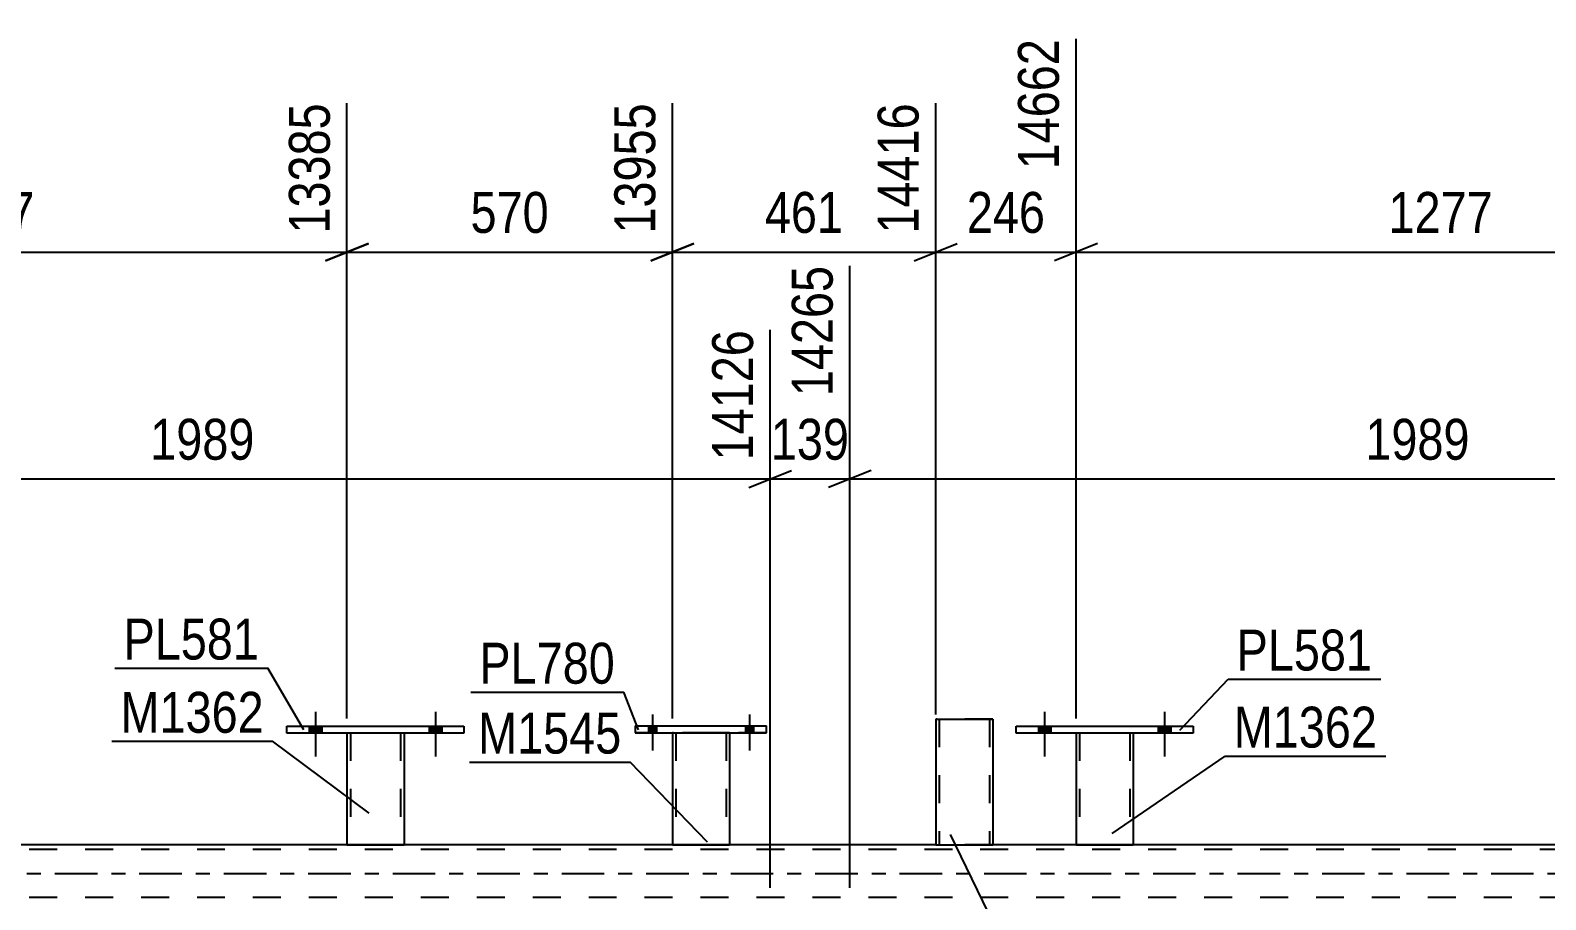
# Model space of a CAD drawing. Header units: millimetres. Extents: x 0 to 841, y 0 to 594.
# Drawn here: x 591.8 to 698, y 457.8 to 518.7 of the extents above; entities that cross this region are included whole.
import ezdxf

# ---------------------------------------------------------------- set-up
doc = ezdxf.new("R2010")
doc.units = ezdxf.units.MM
doc.linetypes.add('DXK_LINE_DOT2', pattern=[3.9198, 1.9599, -1.9599])
doc.linetypes.add('DXK_LINE_DOT3', pattern=[5.9187, 2.979, -0.9799, 0.9799, -0.9799])
doc.styles.add('Arial Narrow', font='ARIALN.TTF', dxfattribs={"height": 0.2})

# ---------------------------------------------------------------- blocks, each defined once
blk = doc.blocks.new('Part-318885239-4553 - 4158')
at = {"color": 7, "linetype": 'DXK_LINE_DOT2'}
for p, q in [((665.07, 469.51), (669.07, 469.51)), ((665.07, 469.5), (665.07, 469.51)), ((665.07, 469.51), (665.07, 469.5)), ((665.31, 469.51), (665.31, 461.67)), ((668.83, 469.51), (668.83, 461.67)), ((669.07, 469.51), (669.07, 469.5)), ((669.07, 469.5), (669.07, 469.51)), ((668.82, 461.67), (668.78, 461.67)), ((668.78, 461.67), (668.82, 461.67)), ((668.83, 461.67), (668.82, 461.67)), ((668.82, 461.67), (668.83, 461.67))]:
    blk.add_line(p, q, dxfattribs=at)
at = {"color": 2, "linetype": 'Continuous'}
for p, q in [((665.07, 469.5), (665.07, 461.67)), ((669.07, 469.5), (669.07, 461.67)), ((665.07, 461.67), (669.07, 461.67))]:
    blk.add_line(p, q, dxfattribs=at)
blk = doc.blocks.new('Part-318885239-4563 - 4158')
at = {"color": 7, "linetype": 'DXK_LINE_DOT2'}
for p, q in [((613.99, 469.51), (617.99, 469.51)), ((613.99, 469.5), (613.99, 469.51)), ((613.99, 469.51), (613.99, 469.5)), ((614.23, 469.51), (614.23, 461.67)), ((617.75, 469.51), (617.75, 461.67)), ((617.99, 469.51), (617.99, 469.5)), ((617.99, 469.5), (617.99, 469.51)), ((617.74, 461.67), (617.7, 461.67)), ((617.7, 461.67), (617.74, 461.67)), ((617.75, 461.67), (617.74, 461.67)), ((617.74, 461.67), (617.75, 461.67))]:
    blk.add_line(p, q, dxfattribs=at)
at = {"color": 2, "linetype": 'Continuous'}
for p, q in [((613.99, 469.5), (613.99, 461.67)), ((617.99, 469.5), (617.99, 461.67)), ((613.99, 461.67), (617.99, 461.67))]:
    blk.add_line(p, q, dxfattribs=at)
blk = doc.blocks.new('Part-318885239-4184 - 4158')
at = {"color": 7, "linetype": 'DXK_LINE_DOT2'}
for p, q in [((742.64, 461.34), (78.6, 461.34)), ((659.24, 461.66), (655.24, 461.66)), ((742.64, 457.98), (78.6, 457.98))]:
    blk.add_line(p, q, dxfattribs=at)
at = {"color": 2, "linetype": 'Continuous'}
for p, q in [((655.24, 461.66), (278.8, 461.66)), ((742.64, 461.66), (659.24, 461.66))]:
    blk.add_line(p, q, dxfattribs=at)
at = {"color": 7, "linetype": 'DXK_LINE_DOT3'}
blk.add_line((78.6, 459.66), (742.64, 459.66), dxfattribs=at)
blk = doc.blocks.new('Bolt-318885239-4603 - 4158')
at = {"linetype": 'Continuous'}
for points in [[(611.35, 469.5), (612.23, 469.5), (612.23, 469.98), (611.35, 469.98)], [(619.75, 469.5), (620.63, 469.5), (620.63, 469.98), (619.75, 469.98)]]:
    blk.add_hatch(color=1, dxfattribs=at).paths.add_polyline_path(points)
at = {"color": 1, "linetype": 'Continuous'}
for p, q in [((611.79, 470.98), (611.79, 467.86)), ((620.19, 470.98), (620.19, 467.86)), ((611.35, 469.98), (611.35, 469.5)), ((612.23, 469.98), (612.23, 469.5)), ((619.75, 469.98), (619.75, 469.5)), ((620.63, 469.98), (620.63, 469.5))]:
    blk.add_line(p, q, dxfattribs=at)
blk = doc.blocks.new('Bolt-318885239-4430 - 4158')
at = {"linetype": 'Continuous'}
for points in [[(662.43, 469.5), (663.31, 469.5), (663.31, 469.98), (662.43, 469.98)], [(670.83, 469.5), (671.71, 469.5), (671.71, 469.98), (670.83, 469.98)]]:
    blk.add_hatch(color=1, dxfattribs=at).paths.add_polyline_path(points)
at = {"color": 1, "linetype": 'Continuous'}
for p, q in [((662.87, 470.98), (662.87, 467.86)), ((671.27, 470.98), (671.27, 467.86)), ((662.43, 469.98), (662.43, 469.5)), ((663.31, 469.98), (663.31, 469.5)), ((670.83, 469.98), (670.83, 469.5)), ((671.71, 469.98), (671.71, 469.5))]:
    blk.add_line(p, q, dxfattribs=at)
blk = doc.blocks.new('Bolt-318885239-4431 - 4158')
at = {"linetype": 'Continuous'}
for points in [[(662.43, 469.5), (663.31, 469.5), (663.31, 469.98), (662.43, 469.98)], [(670.83, 469.5), (671.71, 469.5), (671.71, 469.98), (670.83, 469.98)]]:
    blk.add_hatch(color=1, dxfattribs=at).paths.add_polyline_path(points)
at = {"color": 1, "linetype": 'Continuous'}
for p, q in [((662.87, 470.98), (662.87, 467.86)), ((671.27, 470.98), (671.27, 467.86)), ((662.43, 469.98), (662.43, 469.5)), ((663.31, 469.98), (663.31, 469.5)), ((670.83, 469.98), (670.83, 469.5)), ((671.71, 469.98), (671.71, 469.5))]:
    blk.add_line(p, q, dxfattribs=at)
blk = doc.blocks.new('Part-318885239-4548 - 4158')
at = {"color": 2, "linetype": 'Continuous'}
for p, q in [((660.87, 469.98), (673.27, 469.98)), ((660.87, 469.5), (660.87, 469.98)), ((673.27, 469.5), (660.87, 469.5)), ((673.27, 469.98), (673.27, 469.5))]:
    blk.add_line(p, q, dxfattribs=at)
blk = doc.blocks.new('Part-318885239-4558 - 4158')
at = {"color": 2, "linetype": 'Continuous'}
for p, q in [((609.79, 469.98), (622.19, 469.98)), ((609.79, 469.5), (609.79, 469.98)), ((622.19, 469.5), (609.79, 469.5)), ((622.19, 469.98), (622.19, 469.5))]:
    blk.add_line(p, q, dxfattribs=at)
blk = doc.blocks.new('Part-318885239-4576 - 4158')
at = {"color": 2, "linetype": 'Continuous'}
for p, q in [((655.24, 470.46), (655.24, 470.46)), ((655.24, 470.46), (659.24, 470.46)), ((655.24, 470.46), (655.24, 461.66)), ((659.24, 470.46), (659.24, 470.46)), ((659.24, 470.46), (659.24, 461.66)), ((655.24, 461.66), (659.24, 461.66))]:
    blk.add_line(p, q, dxfattribs=at)
at = {"color": 7, "linetype": 'DXK_LINE_DOT2'}
for p, q in [((659.24, 470.46), (655.24, 470.46)), ((655.24, 470.46), (655.24, 470.46)), ((655.48, 470.46), (655.48, 470.46)), ((655.48, 470.46), (655.48, 461.66)), ((659, 470.46), (659, 470.46)), ((659, 470.46), (659, 461.66)), ((659.24, 470.46), (659.24, 470.46)), ((659.24, 461.66), (655.24, 461.66)), ((658.98, 461.66), (658.94, 461.66))]:
    blk.add_line(p, q, dxfattribs=at)
blk = doc.blocks.new('Bolt-318885239-4577 - 4158')
at = {"linetype": 'Continuous'}
for points in [[(635.11, 469.52), (635.67, 469.52), (635.67, 470), (635.11, 470)], [(635.11, 469.52), (635.67, 469.52), (635.67, 470), (635.11, 470)], [(641.91, 469.52), (642.47, 469.52), (642.47, 470), (641.91, 470)], [(641.91, 469.52), (642.47, 469.52), (642.47, 470), (641.91, 470)]]:
    blk.add_hatch(color=1, dxfattribs=at).paths.add_polyline_path(points)
at = {"color": 1, "linetype": 'Continuous'}
for p, q in [((635.39, 470.8), (635.39, 468.28)), ((635.39, 470.8), (635.39, 468.28)), ((642.19, 470.8), (642.19, 468.28)), ((642.19, 470.8), (642.19, 468.28)), ((635.11, 470), (635.11, 469.52)), ((635.11, 470), (635.11, 469.52)), ((635.67, 470), (635.67, 469.52)), ((635.67, 470), (635.67, 469.52)), ((641.91, 470), (641.91, 469.52)), ((641.91, 470), (641.91, 469.52)), ((642.47, 470), (642.47, 469.52)), ((642.47, 470), (642.47, 469.52))]:
    blk.add_line(p, q, dxfattribs=at)
blk = doc.blocks.new('Part-318885239-4582 - 4158')
at = {"color": 2, "linetype": 'Continuous'}
for p, q in [((634.19, 470), (634.19, 469.52)), ((634.19, 470), (643.39, 470)), ((634.19, 469.52), (643.39, 469.52)), ((643.39, 469.52), (643.39, 470))]:
    blk.add_line(p, q, dxfattribs=at)
at = {"color": 7, "linetype": 'DXK_LINE_DOT2'}
for p, q in [((634.19, 470), (643.39, 470)), ((643.39, 469.52), (634.19, 469.52))]:
    blk.add_line(p, q, dxfattribs=at)
blk = doc.blocks.new('Part-318885239-4587 - 4158')
at = {"color": 2, "linetype": 'Continuous'}
for p, q in [((636.79, 469.52), (636.79, 461.67)), ((640.79, 469.52), (640.79, 461.67)), ((636.79, 461.67), (640.79, 461.67))]:
    blk.add_line(p, q, dxfattribs=at)
at = {"color": 7, "linetype": 'DXK_LINE_DOT2'}
for p, q in [((640.79, 469.52), (636.79, 469.52)), ((636.79, 469.52), (636.79, 469.52)), ((636.79, 469.52), (640.79, 469.52)), ((636.79, 469.52), (636.79, 469.52)), ((637.03, 469.52), (637.03, 469.52)), ((637.03, 469.52), (637.03, 461.67)), ((640.55, 469.52), (640.55, 469.52)), ((640.55, 469.52), (640.55, 461.67)), ((640.79, 469.52), (640.79, 469.52)), ((640.79, 469.52), (640.79, 469.52)), ((640.79, 461.67), (636.79, 461.67)), ((640.53, 461.67), (640.49, 461.67))]:
    blk.add_line(p, q, dxfattribs=at)
blk = doc.blocks.new('Bolt-318885239-4604 - 4158')
at = {"linetype": 'Continuous'}
for points in [[(611.35, 469.5), (612.23, 469.5), (612.23, 469.98), (611.35, 469.98)], [(619.75, 469.5), (620.63, 469.5), (620.63, 469.98), (619.75, 469.98)]]:
    blk.add_hatch(color=1, dxfattribs=at).paths.add_polyline_path(points)
at = {"color": 1, "linetype": 'Continuous'}
for p, q in [((611.79, 470.98), (611.79, 467.86)), ((620.19, 470.98), (620.19, 467.86)), ((611.35, 469.98), (611.35, 469.5)), ((612.23, 469.98), (612.23, 469.5)), ((619.75, 469.98), (619.75, 469.5)), ((620.63, 469.98), (620.63, 469.5))]:
    blk.add_line(p, q, dxfattribs=at)
blk = doc.blocks.new('StraightDimension-318885239-4792 - 4158')
at = {"color": 7, "linetype": 'Continuous'}
for p, q in [((562.91, 470.51), (562.91, 513.63)), ((613.99, 470.51), (613.99, 513.63)), ((564.41, 503.79), (561.41, 502.59)), ((612.49, 502.59), (615.49, 503.79)), ((562.91, 503.19), (613.99, 503.19))]:
    blk.add_line(p, q, dxfattribs=at)
at = {"color": 0}
blk.add_wipeout([(592.71, 503.94), (592.71, 508.14), (584.2, 508.14), (584.2, 503.94)], dxfattribs=at)
at = {"color": 3, "style": 'Arial Narrow'}
blk.add_text('1277', height=2.863, dxfattribs=at).set_placement((584.8, 504.54))
at = {"color": 0, "linetype": 'Continuous'}
blk.add_wipeout([(613.39, 514.23), (609.19, 514.23), (609.19, 503.89), (613.39, 503.89)], dxfattribs=at)
at = {"color": 3, "linetype": 'Continuous', "style": 'Arial Narrow'}
blk.add_text('13385', height=2.863, rotation=90.0002, dxfattribs=at).set_placement((612.79, 504.49))
blk = doc.blocks.new('StraightDimension-318885239-5492 - 4158')
at = {"color": 7, "linetype": 'Continuous'}
for p, q in [((649.22, 458.66), (649.22, 502.24)), ((643.64, 458.66), (643.64, 497.74)), ((642.14, 486.7), (645.14, 487.9)), ((650.72, 487.9), (647.72, 486.7)), ((643.64, 487.3), (649.22, 487.3))]:
    blk.add_line(p, q, dxfattribs=at)
at = {"color": 0}
blk.add_wipeout([(649.77, 488.05), (649.77, 492.25), (643.09, 492.25), (643.09, 488.05)], dxfattribs=at)
at = {"color": 3, "style": 'Arial Narrow'}
blk.add_text('139', height=2.863, dxfattribs=at).set_placement((643.69, 488.65))
at = {"color": 0, "linetype": 'Continuous'}
blk.add_wipeout([(648.62, 502.84), (644.42, 502.84), (644.42, 492.5), (648.62, 492.5)], dxfattribs=at)
at = {"color": 3, "linetype": 'Continuous', "style": 'Arial Narrow'}
blk.add_text('14265', height=2.863, rotation=90.0002, dxfattribs=at).set_placement((648.02, 493.1))
blk = doc.blocks.new('StraightDimension-318885239-5516 - 4158')
at = {"color": 7, "linetype": 'Continuous'}
for p, q in [((564.08, 458.66), (564.08, 502.24)), ((643.64, 458.66), (643.64, 497.74)), ((565.58, 487.9), (562.58, 486.7)), ((642.14, 486.7), (645.14, 487.9)), ((564.08, 487.3), (643.64, 487.3))]:
    blk.add_line(p, q, dxfattribs=at)
at = {"color": 0}
blk.add_wipeout([(608.12, 488.05), (608.12, 492.25), (599.61, 492.25), (599.61, 488.05)], dxfattribs=at)
at = {"color": 3, "style": 'Arial Narrow'}
blk.add_text('1989', height=2.863, dxfattribs=at).set_placement((600.21, 488.65))
at = {"color": 0, "linetype": 'Continuous'}
blk.add_wipeout([(643.04, 498.34), (638.84, 498.34), (638.84, 488), (643.04, 488)], dxfattribs=at)
at = {"color": 3, "linetype": 'Continuous', "style": 'Arial Narrow'}
blk.add_text('14126', height=2.863, rotation=90.0002, dxfattribs=at).set_placement((642.44, 488.6))
blk = doc.blocks.new('StraightDimension-318885239-4752 - 4158')
at = {"color": 7, "linetype": 'Continuous'}
for p, q in [((665.07, 470.51), (665.07, 518.13)), ((716.15, 470.51), (716.15, 513.63)), ((666.57, 503.79), (663.57, 502.59)), ((714.65, 502.59), (717.65, 503.79)), ((665.07, 503.19), (716.15, 503.19))]:
    blk.add_line(p, q, dxfattribs=at)
at = {"color": 0}
blk.add_wipeout([(694.87, 503.94), (694.87, 508.14), (686.36, 508.14), (686.36, 503.94)], dxfattribs=at)
at = {"color": 3, "style": 'Arial Narrow'}
blk.add_text('1277', height=2.863, dxfattribs=at).set_placement((686.96, 504.54))
at = {"color": 0, "linetype": 'Continuous'}
blk.add_wipeout([(715.55, 514.23), (711.35, 514.23), (711.35, 503.89), (715.55, 503.89)], dxfattribs=at)
at = {"color": 3, "linetype": 'Continuous', "style": 'Arial Narrow'}
blk.add_text('15939', height=2.863, rotation=90.0002, dxfattribs=at).set_placement((714.95, 504.49))
blk = doc.blocks.new('StraightDimension-318885239-4762 - 4158')
at = {"color": 7, "linetype": 'Continuous'}
for p, q in [((665.07, 470.51), (665.07, 518.13)), ((655.24, 470.79), (655.24, 513.63)), ((653.74, 502.59), (656.74, 503.79)), ((666.57, 503.79), (663.57, 502.59)), ((655.24, 503.19), (665.07, 503.19))]:
    blk.add_line(p, q, dxfattribs=at)
at = {"color": 0}
blk.add_wipeout([(663.5, 503.94), (663.5, 508.14), (656.82, 508.14), (656.82, 503.94)], dxfattribs=at)
at = {"color": 3, "style": 'Arial Narrow'}
blk.add_text('246', height=2.863, dxfattribs=at).set_placement((657.42, 504.54))
at = {"color": 0, "linetype": 'Continuous'}
blk.add_wipeout([(664.47, 518.73), (660.27, 518.73), (660.27, 508.39), (664.47, 508.39)], dxfattribs=at)
at = {"color": 3, "linetype": 'Continuous', "style": 'Arial Narrow'}
blk.add_text('14662', height=2.863, rotation=90.0002, dxfattribs=at).set_placement((663.87, 508.99))
blk = doc.blocks.new('StraightDimension-318885239-4772 - 4158')
at = {"color": 7, "linetype": 'Continuous'}
for p, q in [((636.79, 470.52), (636.79, 513.63)), ((655.24, 470.79), (655.24, 513.63)), ((638.29, 503.79), (635.29, 502.59)), ((653.74, 502.59), (656.74, 503.79)), ((636.79, 503.19), (655.24, 503.19))]:
    blk.add_line(p, q, dxfattribs=at)
at = {"color": 0}
blk.add_wipeout([(649.36, 503.94), (649.36, 508.14), (642.67, 508.14), (642.67, 503.94)], dxfattribs=at)
at = {"color": 3, "style": 'Arial Narrow'}
blk.add_text('461', height=2.863, dxfattribs=at).set_placement((643.27, 504.54))
at = {"color": 0, "linetype": 'Continuous'}
blk.add_wipeout([(654.64, 514.23), (650.44, 514.23), (650.44, 503.89), (654.64, 503.89)], dxfattribs=at)
at = {"color": 3, "linetype": 'Continuous', "style": 'Arial Narrow'}
blk.add_text('14416', height=2.863, rotation=90.0002, dxfattribs=at).set_placement((654.04, 504.49))
blk = doc.blocks.new('StraightDimension-318885239-4782 - 4158')
at = {"color": 7, "linetype": 'Continuous'}
for p, q in [((613.99, 470.51), (613.99, 513.63)), ((636.79, 470.52), (636.79, 513.63)), ((615.49, 503.79), (612.49, 502.59)), ((635.29, 502.59), (638.29, 503.79)), ((613.99, 503.19), (636.79, 503.19))]:
    blk.add_line(p, q, dxfattribs=at)
at = {"color": 0}
blk.add_wipeout([(628.73, 503.94), (628.73, 508.14), (622.05, 508.14), (622.05, 503.94)], dxfattribs=at)
at = {"color": 3, "style": 'Arial Narrow'}
blk.add_text('570', height=2.863, dxfattribs=at).set_placement((622.65, 504.54))
at = {"color": 0, "linetype": 'Continuous'}
blk.add_wipeout([(636.19, 514.23), (631.99, 514.23), (631.99, 503.89), (636.19, 503.89)], dxfattribs=at)
at = {"color": 3, "linetype": 'Continuous', "style": 'Arial Narrow'}
blk.add_text('13955', height=2.863, rotation=90.0002, dxfattribs=at).set_placement((635.59, 504.49))
blk = doc.blocks.new('StraightDimension-318885239-5468 - 4158')
at = {"color": 7, "linetype": 'Continuous'}
for p, q in [((649.22, 458.66), (649.22, 502.24)), ((728.78, 458.66), (728.78, 497.74)), ((650.72, 487.9), (647.72, 486.7)), ((727.28, 486.7), (730.28, 487.9)), ((649.22, 487.3), (728.78, 487.3))]:
    blk.add_line(p, q, dxfattribs=at)
at = {"color": 0}
blk.add_wipeout([(693.25, 488.05), (693.25, 492.25), (684.74, 492.25), (684.74, 488.05)], dxfattribs=at)
at = {"color": 3, "style": 'Arial Narrow'}
blk.add_text('1989', height=2.863, dxfattribs=at).set_placement((685.34, 488.65))
at = {"color": 0, "linetype": 'Continuous'}
blk.add_wipeout([(728.18, 498.34), (723.98, 498.34), (723.98, 488), (728.18, 488)], dxfattribs=at)
at = {"color": 3, "linetype": 'Continuous', "style": 'Arial Narrow'}
blk.add_text('16254', height=2.863, rotation=90.0002, dxfattribs=at).set_placement((727.58, 488.6))
blk = doc.blocks.new('Mark-318885239-4544 - 4158')
at = {"color": 30, "linetype": 'Continuous'}
for p, q in [((672.34, 469.69), (675.72, 473.28)), ((675.72, 473.28), (686.43, 473.28))]:
    blk.add_line(p, q, dxfattribs=at)
at = {"color": 0}
blk.add_wipeout([(685.83, 473.88), (685.83, 476.88), (676.32, 476.88), (676.32, 473.88)], dxfattribs=at)
blk.add_wipeout([(685.83, 473.88), (685.83, 476.88), (676.32, 476.88), (676.32, 473.88)], dxfattribs=at)
at = {"color": 3, "style": 'Arial Narrow'}
blk.add_text('PL581', height=2.863, dxfattribs=at).set_placement((676.32, 473.88))
blk = doc.blocks.new('Mark-318885239-4549 - 4158')
at = {"color": 30, "linetype": 'Continuous'}
for p, q in [((667.6, 462.46), (675.52, 467.88)), ((675.52, 467.88), (686.77, 467.88))]:
    blk.add_line(p, q, dxfattribs=at)
at = {"color": 0}
blk.add_wipeout([(686.17, 468.48), (686.17, 471.48), (676.12, 471.48), (676.12, 468.48)], dxfattribs=at)
blk.add_wipeout([(686.17, 468.48), (686.17, 471.48), (676.12, 471.48), (676.12, 468.48)], dxfattribs=at)
at = {"color": 3, "style": 'Arial Narrow'}
blk.add_text('M1362', height=2.863, dxfattribs=at).set_placement((676.12, 468.48))
blk = doc.blocks.new('Mark-318885239-4554 - 4158')
at = {"color": 30, "linetype": 'Continuous'}
for p in [(597.74, 474.05), (610.98, 469.72)]:
    blk.add_line(p, (608.45, 474.05), dxfattribs=at)
at = {"color": 0}
blk.add_wipeout([(607.85, 474.65), (607.85, 477.65), (598.34, 477.65), (598.34, 474.65)], dxfattribs=at)
blk.add_wipeout([(607.85, 474.65), (607.85, 477.65), (598.34, 477.65), (598.34, 474.65)], dxfattribs=at)
at = {"color": 3, "style": 'Arial Narrow'}
blk.add_text('PL581', height=2.863, dxfattribs=at).set_placement((598.34, 474.65))
blk = doc.blocks.new('Mark-318885239-4559 - 4158')
at = {"color": 30, "linetype": 'Continuous'}
for p in [(597.53, 468.92), (615.55, 463.88)]:
    blk.add_line(p, (608.78, 468.92), dxfattribs=at)
at = {"color": 0}
blk.add_wipeout([(608.18, 469.52), (608.18, 472.52), (598.13, 472.52), (598.13, 469.52)], dxfattribs=at)
blk.add_wipeout([(608.18, 469.52), (608.18, 472.52), (598.13, 472.52), (598.13, 469.52)], dxfattribs=at)
at = {"color": 3, "style": 'Arial Narrow'}
blk.add_text('M1362', height=2.863, dxfattribs=at).set_placement((598.13, 469.52))
blk = doc.blocks.new('Mark-318885239-4572 - 4158')
at = {"color": 30, "linetype": 'Continuous'}
for p, q in [((656.26, 462.4), (661.02, 452.59)), ((661.02, 452.59), (672.28, 452.59))]:
    blk.add_line(p, q, dxfattribs=at)
at = {"color": 0}
blk.add_wipeout([(671.68, 453.19), (671.68, 456.19), (661.62, 456.19), (661.62, 453.19)], dxfattribs=at)
blk.add_wipeout([(671.68, 453.19), (671.68, 456.19), (661.62, 456.19), (661.62, 453.19)], dxfattribs=at)
at = {"color": 3, "style": 'Arial Narrow'}
blk.add_text('M1535', height=2.863, dxfattribs=at).set_placement((661.62, 453.19))
blk = doc.blocks.new('Mark-318885239-4578 - 4158')
at = {"color": 30, "linetype": 'Continuous'}
for p in [(622.67, 472.36), (634.42, 469.72)]:
    blk.add_line(p, (633.38, 472.36), dxfattribs=at)
at = {"color": 0}
blk.add_wipeout([(632.78, 472.96), (632.78, 475.96), (623.27, 475.96), (623.27, 472.96)], dxfattribs=at)
blk.add_wipeout([(632.78, 472.96), (632.78, 475.96), (623.27, 475.96), (623.27, 472.96)], dxfattribs=at)
at = {"color": 3, "style": 'Arial Narrow'}
blk.add_text('PL780', height=2.863, dxfattribs=at).set_placement((623.27, 472.96))
blk = doc.blocks.new('Mark-318885239-4583 - 4158')
at = {"color": 30, "linetype": 'Continuous'}
for p in [(622.58, 467.46), (639.24, 461.85)]:
    blk.add_line(p, (633.83, 467.46), dxfattribs=at)
at = {"color": 0}
blk.add_wipeout([(633.23, 468.06), (633.23, 471.06), (623.18, 471.06), (623.18, 468.06)], dxfattribs=at)
blk.add_wipeout([(633.23, 468.06), (633.23, 471.06), (623.18, 471.06), (623.18, 468.06)], dxfattribs=at)
at = {"color": 3, "style": 'Arial Narrow'}
blk.add_text('M1545', height=2.863, dxfattribs=at).set_placement((623.18, 468.06))

msp = doc.modelspace()

# ---------------------------------------------------------------- block references
for name in ['Bolt-318885239-4603 - 4158', 'Bolt-318885239-4604 - 4158', 'Bolt-318885239-4577 - 4158', 'Part-318885239-4576 - 4158', 'Bolt-318885239-4430 - 4158', 'Bolt-318885239-4431 - 4158', 'Part-318885239-4558 - 4158', 'Part-318885239-4563 - 4158', 'Part-318885239-4582 - 4158', 'Part-318885239-4587 - 4158', 'Part-318885239-4548 - 4158', 'Part-318885239-4553 - 4158', 'Part-318885239-4184 - 4158']:
    msp.add_blockref(name, (0, 0))

# ---------------------------------------------------------------- next in the draw order: block references
for name in ['StraightDimension-318885239-4752 - 4158', 'StraightDimension-318885239-4792 - 4158', 'StraightDimension-318885239-5492 - 4158']:
    msp.add_blockref(name, (0, 0))

# ---------------------------------------------------------------- next in the draw order: block references
for name in ['StraightDimension-318885239-4762 - 4158', 'StraightDimension-318885239-5516 - 4158']:
    msp.add_blockref(name, (0, 0))

# ---------------------------------------------------------------- next in the draw order: block references
for name in ['StraightDimension-318885239-4772 - 4158', 'Mark-318885239-4554 - 4158']:
    msp.add_blockref(name, (0, 0))

# ---------------------------------------------------------------- next in the draw order: block references
for name in ['StraightDimension-318885239-4782 - 4158', 'StraightDimension-318885239-5468 - 4158']:
    msp.add_blockref(name, (0, 0))

# ---------------------------------------------------------------- next in the draw order: block references
for name in ['Mark-318885239-4544 - 4158', 'Mark-318885239-4578 - 4158', 'Mark-318885239-4559 - 4158']:
    msp.add_blockref(name, (0, 0))

# ---------------------------------------------------------------- next in the draw order: block references
for name in ['Mark-318885239-4549 - 4158', 'Mark-318885239-4583 - 4158']:
    msp.add_blockref(name, (0, 0))

# ---------------------------------------------------------------- next in the draw order: block references
msp.add_blockref('Mark-318885239-4572 - 4158', (0, 0))

doc.saveas('drawing.dxf')
